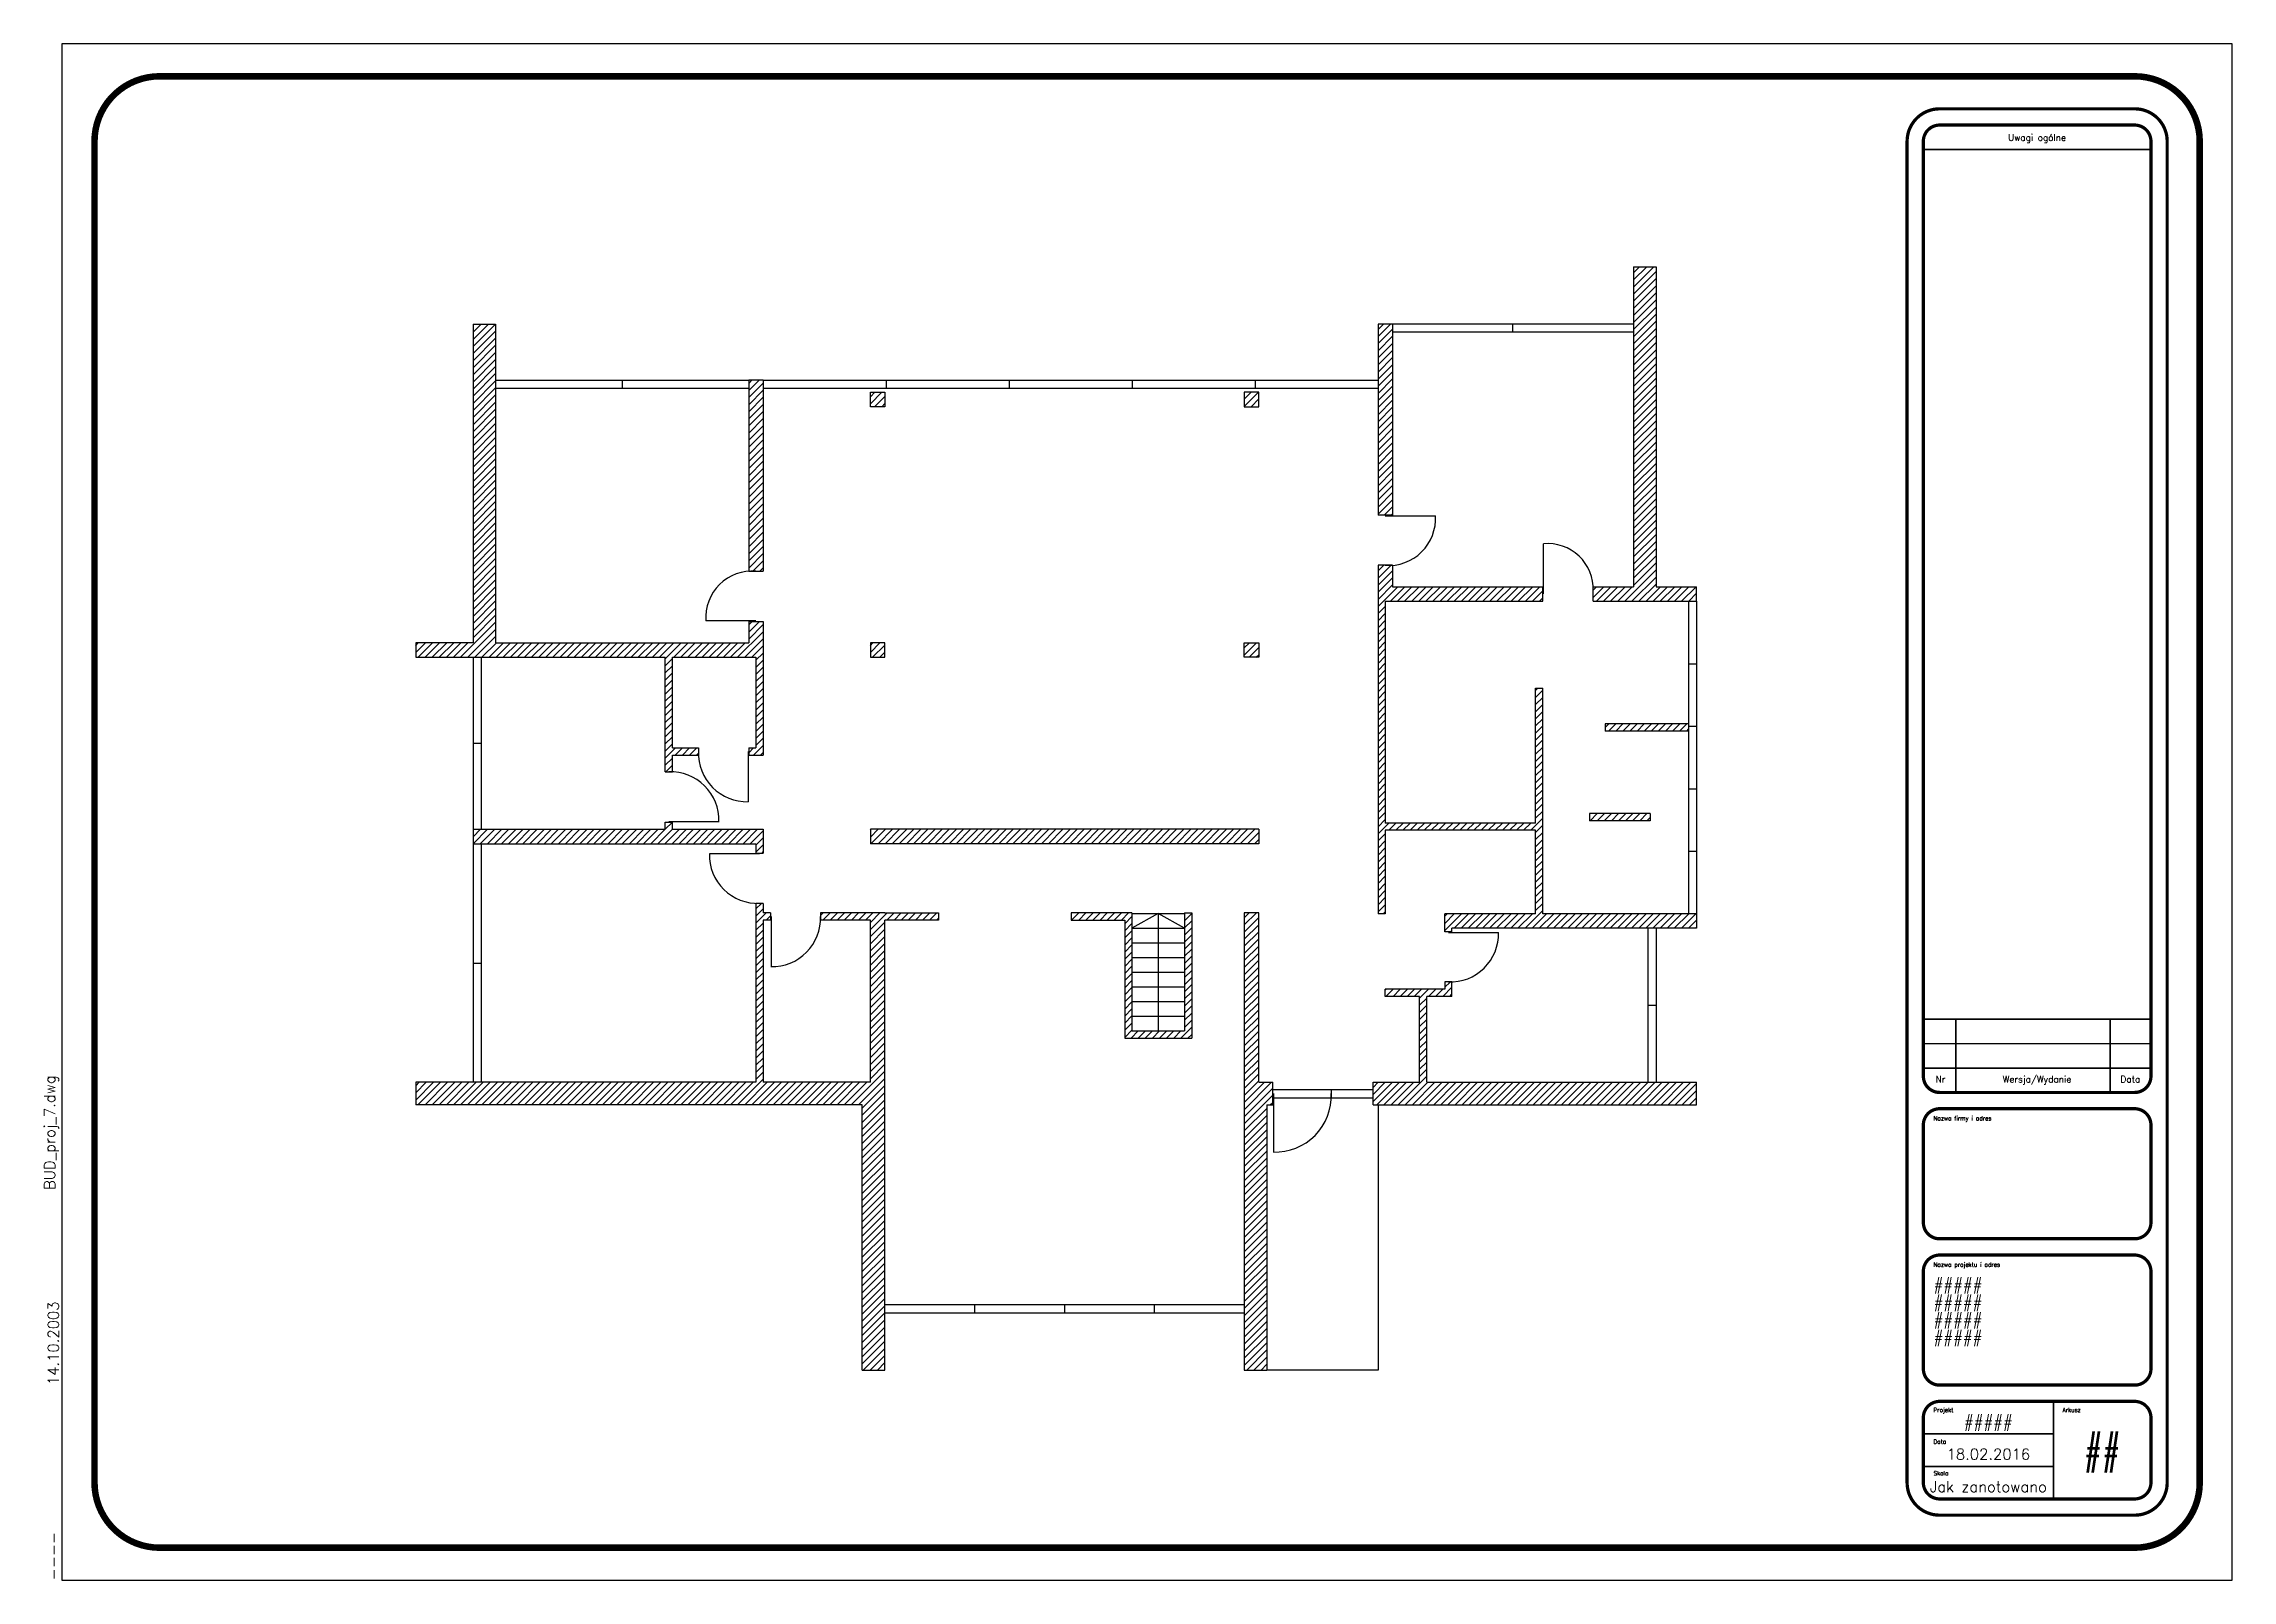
# Paper-space layout 'ISO A1' of a CAD drawing. Header units: millimetres. Extents: x -7 to 801, y 0 to 567.
# The model-space entities are those that its viewports show. They can reach past a viewport. Long polylines and large blocks are cut down to what shows.
import ezdxf
from ezdxf.enums import TextEntityAlignment as Align

# ---------------------------------------------------------------- set-up
doc = ezdxf.new("R2010")
doc.units = ezdxf.units.MM
doc.layers.add('Title Block', color=7, linetype='Continuous')
doc.styles.add('Roman', font='romans.shx')

# ---------------------------------------------------------------- blocks, each defined once
blk = doc.blocks.new('Tabelka rysunkowa')
at = {"layer": 'Title Block'}
for p, q in [((0, 567), (0, 0)), ((801, 567), (0, 567)), ((801, 0), (801, 567)), ((0, 0), (801, 0))]:
    blk.add_line(p, q, dxfattribs=at)
for points, const_width in [([(789, 531, 0.414214), (765, 555), (36, 555, 0.414214), (12, 531), (12, 36, 0.414214), (36, 12), (765, 12, 0.414214), (789, 36)], 2.4), ([(765, 543), (693, 543, 0.414214), (681, 531), (681, 36, 0.414214), (693, 24), (765, 24, 0.414214), (777, 36), (777, 531, 0.414214)], 1.2), ([(771, 531, 0.414214), (765, 537), (693, 537, 0.414214), (687, 531), (687, 186, 0.414214), (693, 180), (765, 180, 0.414214), (771, 186)], 1.2), ([(693, 126), (765, 126, 0.414214), (771, 132), (771, 168, 0.414214), (765, 174), (693, 174, 0.414214), (687, 168), (687, 132, 0.414214)], 1.2), ([(693, 72), (765, 72, 0.414214), (771, 78), (771, 114, 0.414214), (765, 120), (693, 120, 0.414214), (687, 114), (687, 78, 0.414214)], 1.2), ([(693, 30), (765, 30, 0.414214), (771, 36), (771, 60, 0.414214), (765, 66), (693, 66, 0.414214), (687, 60), (687, 36, 0.414214)], 1.2)]:
    blk.add_lwpolyline(points, format="xyb", close=True, dxfattribs=dict(at, const_width=const_width))
at = {"layer": 'Title Block', "const_width": 0.6}
for points in [[(687, 528), (771, 528)], [(687, 207), (771, 207)], [(699, 180), (699, 207)], [(756, 180), (756, 207)], [(687, 198), (771, 198)], [(687, 189), (771, 189)], [(735, 30), (735, 66)], [(687, 54), (735, 54)], [(687, 42), (735, 42)]]:
    blk.add_lwpolyline(points, dxfattribs=at)
at = {"layer": 'Title Block', "style": 'Roman'}
for s, p in [('Uwagi ogólne', (728.96, 532.39)), ('Nr', (693.33, 184.88)), ('Wersja/Wydanie', (728.96, 184.88)), ('Data', (763.41, 184.88))]:
    blk.add_text(s, height=2.4, dxfattribs=at).set_placement(p, align=Align.MIDDLE_CENTER)
for s, p in [('Nazwa firmy i adres', (690.73, 169.71)), ('Nazwa projektu i adres', (690.73, 115.71)), ('Projekt', (690.73, 62.03)), ('Arkusz', (738.36, 62.03)), ('Data', (690.73, 50.37)), ('Skala', (690.73, 38.72))]:
    blk.add_text(s, height=1.56, dxfattribs=at).set_placement(p)
at = {"layer": 'Title Block', "color": 0, "style": 'Roman', "flags": 8}
for tag, p in [('PROJECTNAME', (690.8, 105.93)), ('PROJECTADDRESS1', (690.8, 99.45)), ('PROJECTADDRESS2', (690.8, 92.97)), ('PROJECTADDRESS3', (690.8, 86.5))]:
    blk.add_attdef(tag, text='', height=4, dxfattribs=at).set_placement(p, align=Align.BOTTOM_LEFT)
for tag, p in [('PROJECTNAME', (711, 58.5)), ('DATE', (711, 46.5))]:
    blk.add_attdef(tag, text='', height=4, dxfattribs=at).set_placement(p, align=Align.MIDDLE_CENTER)
at = {"layer": 'Title Block', "color": 0, "style": 'Roman', "width": 0.75, "flags": 8}
blk.add_attdef('SHEETNO', text='', height=10, dxfattribs=at).set_placement((753, 48), align=Align.MIDDLE_CENTER)
at = {"layer": 'Title Block', "color": 0, "style": 'Roman'}
blk.add_attdef('SCALE', text='', height=4, dxfattribs=at).set_placement((711, 34.5), align=Align.MIDDLE_CENTER)

msp = doc.modelspace()

# ---------------------------------------------------------------- hatches: boundary and pattern name
h = msp.add_hatch()
h.set_pattern_fill('ANSI31', color=256, scale=28)
h.paths.add_polyline_path([(22672, 8073), (19950, 8073), (19950, 12068), (19822, 12068), (19822, 9680), (17160, 9680), (17160, 13605), (19950, 13605), (19950, 13861), (17288, 13861), (17288, 14241, -0.03881), (17160, 14241), (17032, 14241), (17032, 8073), (17160, 8073), (17160, 9552), (19822, 9552), (19822, 8073), (18213, 8073), (18213, 7755), (18341, 7755), (18341, 7817), (22672, 7817)])
h.paths.add_polyline_path([(22528, 11435), (21050, 11435), (21050, 11307), (22528, 11307)], flags=17)
h.paths.add_polyline_path([(21847, 9849), (20775, 9849), (20775, 9721), (21847, 9721)], flags=17)
h.paths.add_polyline_path([(21954, 19525), (21554, 19525), (21554, 13861), (20838, 13861, -0.022692), (20838, 13788), (20838, 13605), (22672, 13605), (22672, 13861), (21954, 13861)])
h.paths.add_polyline_path([(17288, 18510), (17032, 18510), (17032, 15129), (17288, 15129)])
h.paths.add_polyline_path([(8303, 12869), (8047, 12869), (8047, 12613), (8303, 12613)])
h.paths.add_polyline_path([(8303, 17304), (8047, 17304), (8047, 17048), (8303, 17048)])
h.paths.add_polyline_path([(14921, 17304), (14665, 17304), (14665, 17048), (14921, 17048)])
h.paths.add_polyline_path([(14921, 12869), (14665, 12869), (14665, 12613), (14921, 12613)])
h = msp.add_hatch()
h.set_pattern_fill('ANSI31', color=256, scale=28)
h.paths.add_polyline_path([(1414, 18510), (1014, 18510), (1014, 12869), (0, 12869), (0, 12613), (4416, 12613), (4416, 10586), (4480, 10586, -0.018692), (4544, 10586), (4544, 10881), (5006, 10881, -0.018692), (5006, 10945), (5006, 11009), (4544, 11009), (4544, 12613), (6022, 12613), (6022, 11009), (5894, 11009), (5894, 10881), (6150, 10881), (6150, 13249), (5894, 13249), (5894, 12869), (1414, 12869)])
h.paths.add_polyline_path([(6150, 17517), (5894, 17517), (5894, 14137, -0.038809), (6022, 14137), (6150, 14137)], flags=17)
h.paths.add_polyline_path([(6150, 9570), (4544, 9570), (4544, 9698), (4416, 9698), (4416, 9570), (1014, 9570), (1014, 9314), (6022, 9314), (6022, 9147), (6150, 9147)])
h.paths.add_polyline_path([(14921, 9570), (8047, 9570), (8047, 9314), (14921, 9314)])
h.paths.add_polyline_path([(12677, 8091), (11599, 8091), (11599, 7963), (12549, 7963), (12549, 5872), (13735, 5872), (13735, 8091), (13607, 8091), (13607, 6000), (12677, 6000)])
h.paths.add_polyline_path([(14921, 8091), (14665, 8091), (14665, 5872), (14665, 0), (15065, 0), (15065, 4691), (15171, 4691), (15171, 5091), (14921, 5091)])
h.paths.add_polyline_path([(22672, 5091), (17897, 5091), (17897, 6611), (18341, 6611), (18341, 6867, -0.018692), (18277, 6867), (18213, 6867), (18213, 6739), (17158, 6739), (17158, 6611), (17769, 6611), (17769, 5091), (16946, 5091), (16946, 4691), (22672, 4691)])
h = msp.add_hatch()
h.set_pattern_fill('ANSI31', color=256, scale=28)
h.paths.add_polyline_path([(8303, 5091), (8303, 7963), (9253, 7963), (9253, 8091), (8303, 8091), (7166, 8091), (7166, 8027, -0.018692), (7166, 7963), (8047, 7963), (8047, 5091), (6150, 5091), (6150, 7963), (6278, 7963), (6278, 8091), (6150, 8091), (6150, 8258), (6086, 8258, -0.018692), (6022, 8258), (6022, 5091), (0, 5091), (0, 4691), (7903, 4691), (7903, 0), (8303, 0)])

# ---------------------------------------------------------------- linework, layer by layer
for p, q in [((21554, 19525), (21554, 13861)), ((21554, 19525), (21954, 19525)), ((21954, 19525), (21954, 13861)), ((1014, 18510), (1014, 12869)), ((1014, 18510), (1414, 18510)), ((1414, 18510), (1414, 12869)), ((21554, 18510), (17032, 18510)), ((17032, 18510), (17032, 15129)), ((17288, 18510), (17288, 15129)), ((21554, 18366), (17288, 18366)), ((19421, 18366), (19421, 18510)), ((1414, 17517), (5894, 17517)), ((3654, 17517), (3654, 17373)), ((5894, 17517), (5894, 14137)), ((6150, 17517), (5894, 17517)), ((6150, 17517), (6150, 14137)), ((6150, 17517), (17032, 17517)), ((8326, 17517), (8326, 17373)), ((10502, 17517), (10502, 17373)), ((12680, 17517), (12680, 17373)), ((14856, 17517), (14856, 17373)), ((1414, 17373), (5894, 17373)), ((6150, 17373), (17032, 17373)), ((17288, 15129), (17032, 15129)), ((17160, 15118), (18048, 15118)), ((19961, 13733), (19961, 14621)), ((5894, 14137), (6150, 14137)), ((17288, 14241), (17032, 14241)), ((17032, 14241), (17032, 8073)), ((17288, 14241), (17288, 13861)), ((17160, 13605), (17160, 9680)), ((17160, 13605), (19950, 13605)), ((17288, 13861), (19950, 13861)), ((19950, 13605), (19950, 13861)), ((20838, 13605), (20838, 13861)), ((20838, 13861), (21554, 13861)), ((20838, 13605), (22672, 13605)), ((21954, 13861), (22672, 13861)), ((22528, 13605), (22528, 8073)), ((22672, 13605), (22672, 13861)), ((22672, 13605), (22672, 8073)), ((6022, 13259), (5134, 13259)), ((5894, 13249), (6150, 13249)), ((5894, 13249), (5894, 12869)), ((6150, 13249), (6150, 10881)), ((1014, 12869), (0, 12869)), ((0, 12869), (0, 12613)), ((1414, 12869), (5894, 12869)), ((0, 12613), (4416, 12613)), ((1014, 12613), (1014, 9570)), ((1158, 12613), (1158, 9570)), ((4416, 10586), (4416, 12613)), ((4544, 11009), (4544, 12613)), ((4544, 12613), (6022, 12613)), ((6022, 12613), (6022, 11009)), ((22528, 12499), (22672, 12499)), ((19822, 9680), (19822, 12068)), ((19822, 12068), (19950, 12068)), ((19950, 8073), (19950, 12068)), ((22528, 11435), (21050, 11435)), ((21050, 11435), (21050, 11307)), ((22528, 11307), (21050, 11307)), ((22528, 11393), (22672, 11393)), ((1014, 11092), (1158, 11092)), ((4544, 11009), (5006, 11009)), ((4544, 10881), (5006, 10881)), ((4544, 10586), (4544, 10881)), ((5006, 11009), (5006, 10881)), ((5884, 10945), (5884, 10057)), ((5894, 11009), (5894, 10881)), ((5894, 11009), (6022, 11009)), ((5894, 10881), (6150, 10881)), ((4416, 10586), (4544, 10586)), ((22528, 10287), (22672, 10287)), ((4416, 9570), (4416, 9698)), ((4416, 9698), (4544, 9698)), ((4480, 9708), (5368, 9708)), ((4544, 9570), (4544, 9698)), ((21847, 9849), (20775, 9849)), ((20775, 9849), (20775, 9721)), ((21847, 9721), (20775, 9721)), ((21847, 9849), (21847, 9721)), ((1014, 9570), (4416, 9570)), ((1014, 9570), (1014, 9314)), ((1014, 9314), (6022, 9314)), ((1014, 9314), (1014, 5091)), ((1158, 9314), (1158, 5091)), ((4544, 9570), (6150, 9570)), ((6022, 9314), (6022, 9147)), ((6150, 9570), (6150, 9147)), ((14921, 9570), (8047, 9570)), ((8047, 9570), (8047, 9314)), ((14921, 9314), (8047, 9314)), ((14921, 9570), (14921, 9314)), ((19822, 9680), (17160, 9680)), ((19822, 9552), (17160, 9552)), ((17160, 9552), (17160, 8073)), ((19822, 8073), (19822, 9552)), ((6086, 9136), (5198, 9136)), ((6022, 9147), (6150, 9147)), ((22528, 9181), (22672, 9181)), ((6150, 8258), (6022, 8258)), ((6022, 8258), (6022, 5091)), ((6150, 8258), (6150, 8091)), ((6278, 8091), (6150, 8091)), ((6150, 7963), (6150, 5091)), ((6278, 7963), (6150, 7963)), ((6278, 8091), (6278, 7963)), ((6289, 8027), (6289, 7139)), ((8303, 8091), (7166, 8091)), ((7166, 8091), (7166, 7963)), ((8047, 7963), (7166, 7963)), ((8047, 5091), (8047, 7963)), ((8303, 8091), (9253, 8091)), ((8303, 5091), (8303, 7963)), ((9253, 7963), (8303, 7963)), ((9253, 8091), (9253, 7963)), ((12677, 8091), (11599, 8091)), ((11599, 8091), (11599, 7963)), ((11599, 7963), (12549, 7963)), ((12549, 7963), (12549, 5872)), ((12677, 8091), (12677, 6000)), ((12677, 8080), (13607, 8080)), ((13142, 8080), (12677, 7820)), ((12677, 7820), (13607, 7820)), ((13142, 8080), (13142, 6000)), ((13607, 7820), (13142, 8080)), ((13607, 8091), (13607, 6000)), ((13607, 8091), (13735, 8091)), ((13735, 8091), (13735, 5872)), ((14665, 8091), (14665, 0)), ((14921, 8091), (14665, 8091)), ((14665, 8091), (14665, 5872)), ((14921, 5091), (14921, 8091)), ((17160, 8073), (17032, 8073)), ((18213, 7755), (18213, 8073)), ((19822, 8073), (18213, 8073)), ((18341, 7755), (18213, 7755)), ((22672, 7817), (18341, 7817)), ((18341, 7755), (18341, 7817)), ((22672, 8073), (19950, 8073)), ((21810, 7817), (21810, 5091)), ((21954, 7817), (21954, 5091)), ((22672, 8073), (22672, 7817)), ((12677, 7560), (13607, 7560)), ((18277, 7745), (19165, 7745)), ((1014, 7202), (1158, 7202)), ((12677, 7300), (13607, 7300)), ((12677, 7040), (13607, 7040)), ((12677, 6780), (13607, 6780)), ((18213, 6739), (17158, 6739)), ((17158, 6611), (17158, 6739)), ((17769, 6611), (17158, 6611)), ((17769, 5091), (17769, 6611)), ((18341, 6611), (17897, 6611)), ((17897, 5091), (17897, 6611)), ((18341, 6867), (18213, 6867)), ((18213, 6867), (18213, 6739)), ((18341, 6611), (18341, 6867)), ((12677, 6520), (13607, 6520)), ((12677, 6260), (13607, 6260)), ((21810, 6454), (21954, 6454)), ((12549, 5872), (13735, 5872)), ((12677, 6000), (13607, 6000)), ((0, 5091), (0, 4691)), ((14921, 5091), (15171, 5091)), ((15171, 4691), (15171, 5091)), ((16946, 4691), (16946, 5091)), ((16946, 5091), (17769, 5091)), ((17897, 5091), (22672, 5091)), ((22672, 4691), (22672, 5091)), ((15065, 4691), (15065, 0)), ((15065, 4691), (15171, 4691)), ((15171, 4963), (16206, 4963)), ((15171, 4819), (16206, 4819)), ((15181, 4891), (15181, 3856)), ((16206, 4963), (16946, 4963)), ((16206, 4819), (16206, 4963)), ((16206, 4819), (16946, 4819)), ((16946, 4691), (22672, 4691)), ((17032, 4691), (17032, 0)), ((8303, 1158), (14665, 1158)), ((8303, 1014), (14665, 1014)), ((9893, 1158), (9893, 1014)), ((11483, 1158), (11483, 1014)), ((13073, 1158), (13073, 1014)), ((7903, 0), (8303, 0)), ((14665, 0), (15065, 0)), ((17032, 0), (15065, 0))]:
    msp.add_line(p, q)
for points in [[(8047, 17304), (8303, 17304), (8303, 17048), (8047, 17048)], [(14921, 17304), (14665, 17304), (14665, 17048), (14921, 17048)], [(8047, 12613), (8303, 12613), (8303, 12869), (8047, 12869)], [(14921, 12613), (14665, 12613), (14665, 12869), (14921, 12869)]]:
    msp.add_lwpolyline(points, close=True)
for points in [[(6022, 5091), (0, 5091)], [(8047, 5091), (6150, 5091)], [(8303, 0), (8303, 5091)], [(7903, 0), (7903, 4691), (0, 4691)]]:
    msp.add_lwpolyline(points)
for centre, radius, start, end in [((17224, 15064), 826, 265.555, 3.7616), ((20039, 13825), 800, 357.4001, 95.5911), ((5958, 13314), 826, 85.555, 183.7693), ((5862, 10913), 856, 177.8583, 271.4802), ((4512, 9730), 856, 358.5287, 92.1417), ((6054, 9114), 856, 178.482, 272.1416), ((6310, 7995), 856, 268.5465, 2.1417), ((18309, 7723), 856, 267.8583, 1.4686), ((15207, 4855), 999, 268.496, 2.0644)]:
    msp.add_arc(centre, radius, start, end)

psp = doc.layouts.new('ISO A1')

# ---------------------------------------------------------------- block references
at = {"layer": 'Title Block'}
ref = psp.add_blockref('Tabelka rysunkowa', (0, 0), dxfattribs=at)
ref.add_attrib('PROJECTNAME', '#####', dxfattribs={"color": 0, "height": 4, "style": 'Roman'}).set_placement((690.8, 105.93), align=Align.BOTTOM_LEFT)
ref.add_attrib('PROJECTADDRESS1', '#####', dxfattribs={"color": 0, "height": 4, "style": 'Roman'}).set_placement((690.8, 99.45), align=Align.BOTTOM_LEFT)
ref.add_attrib('PROJECTADDRESS2', '#####', dxfattribs={"color": 0, "height": 4, "style": 'Roman'}).set_placement((690.8, 92.97), align=Align.BOTTOM_LEFT)
ref.add_attrib('PROJECTADDRESS3', '#####', dxfattribs={"color": 0, "height": 4, "style": 'Roman'}).set_placement((690.8, 86.5), align=Align.BOTTOM_LEFT)
ref.add_attrib('PROJECTNAME', '#####', dxfattribs={"color": 0, "height": 4, "style": 'Roman'}).set_placement((711, 58.5), align=Align.MIDDLE_CENTER)
ref.add_attrib('DATA', '18.02.2016', dxfattribs={"color": 0, "height": 4, "style": 'Roman'}).set_placement((711, 46.5), align=Align.MIDDLE_CENTER)
ref.add_attrib('SKALA', 'Jak zanotowano', dxfattribs={"color": 0, "height": 4, "style": 'Roman'}).set_placement((711, 34.5), align=Align.MIDDLE_CENTER)
ref.add_attrib('SHEETNO', '##', dxfattribs={"color": 0, "height": 10, "style": 'Roman', "width": 0.75}).set_placement((753, 48), align=Align.MIDDLE_CENTER)

# ---------------------------------------------------------------- texts
at = {"layer": 'Title Block', "color": 0, "char_height": 4, "attachment_point": 7, "rotation": 90, "style": 'Roman'}
for s, insert, width in [('BUD_proj_7.dwg', (-1.2, 144), 186.8672), ('14.10.2003', (-1.2, 72), 54.1433), ('----', (-1.2, 0), 63.5285)]:
    psp.add_mtext(s, dxfattribs=dict(at, insert=insert, width=width))

# ---------------------------------------------------------------- viewports
at = {"layer": '0'}
psp.add_viewport(center=(400.5, 283.5), size=(801, 567), view_center_point=(12945.23, 9875.01), view_height=27190.596, dxfattribs=at)

doc.saveas('drawing.dxf')
